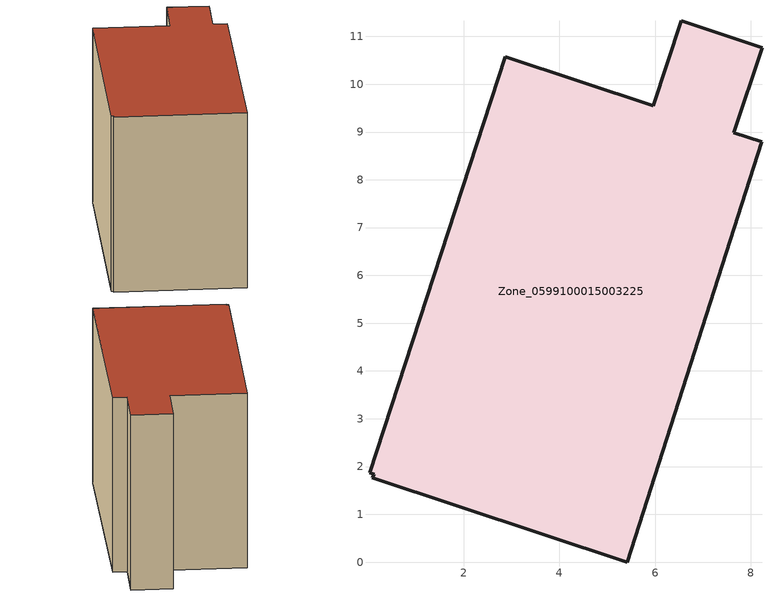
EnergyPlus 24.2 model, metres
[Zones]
Zone_0599100015003225
 floor ground (C_G): 0.03,1.87 2.87,10.58 5.96,9.55 6.55,11.33 8.24,10.77 7.65,8.99 8.23,8.8 5.42,0 0.08,1.77 0.13,1.83 z0.84
 wall outside (C_F): 7.65,8.99 8.24,10.77 6.55,11.33 5.96,9.55 2.87,10.58 0.03,1.87 0.13,1.83 0.08,1.77 5.42,0 8.23,8.8 7.65,8.99 z0.84:8.85
 roof outside (C_R): 0.03,1.87 0.13,1.83 0.08,1.77 5.42,0 8.23,8.8 7.65,8.99 8.24,10.77 6.55,11.33 5.96,9.55 2.87,10.58 z8.85
[BUILDING]
Pand.0599100015003225: North Axis=0; Terrain=City; Loads Convergence Tolerance Value=0.04; Temperature Convergence Tolerance Value=0.4; Solar Distribution=FullExterior; Maximum Number of Warmup Days=25; Minimum Number of Warmup Days=1
[Site:Location]
Rotterdam.The.Hague.AP_ZH_NLD Design_Conditions: Latitude=51.96; Longitude=4.45; Time Zone=1; Elevation=-4.5
[SITE:GROUNDTEMPERATURE:BUILDINGSURFACE]
18, 18, 18, 18, 18, 18, 18, 18, 18, 18, 18, 18
[MATERIAL] Thermal Absorptance=0.9; Solar Absorptance=0.7; Visible Absorptance=0.7
Name | Roughness | Thickness | Conductivity | Density | Specific Heat
G.TI.1965-1974 | MediumSmooth | 0.15 | 0.882353 | 540 | 1210
F.TI.1965-1974 | Rough | 0.3 | 0.697674 | 1920 | 840
R.TI.1965-1974 | MediumRough | 0.2 | 0.232558 | 1500 | 1000
[CONSTRUCTION]
C_G: G.TI.1965-1974
C_F: F.TI.1965-1974
C_R: R.TI.1965-1974
[ZONE]
Zone_0599100015003225: Type=1; Multiplier=1; Ceiling Height=Autocalculate; Volume=Autocalculate; Floor Area=autocalculate; Part of Total Floor Area=Yes
[ZONEINFILTRATION:DESIGNFLOWRATE]
Infil_Zone_0599100015003225: Zone or ZoneList or Space or SpaceList=Zone_0599100015003225; Schedule=AlwaysOn; Design Flow Rate Calculation Method=Flow/Area; Flow Rate per Floor Area=0.003; Constant Term Coefficient=1; Temperature Term Coefficient=0; Velocity Term Coefficient=0; Velocity Squared Term Coefficient=0
[HVACTEMPLATE:ZONE:IDEALLOADSAIRSYSTEM]
Zone_0599100015003225: Maximum Heating Supply Air Temperature=50; Minimum Cooling Supply Air Temperature=13; Maximum Heating Supply Air Humidity Ratio=0.0156; Minimum Cooling Supply Air Humidity Ratio=0.0077; Heating Limit=NoLimit; Cooling Limit=NoLimit; Dehumidification Control Type=ConstantSensibleHeatRatio; Cooling Sensible Heat Ratio=0.7; Dehumidification Setpoint=60; Humidification Control Type=None; Humidification Setpoint=30; Outdoor Air Method=None; Outdoor Air Flow Rate per Person=0.00944; Outdoor Air Flow Rate per Zone Floor Area=0; Outdoor Air Flow Rate per Zone=0; Demand Controlled Ventilation Type=None; Outdoor Air Economizer Type=NoEconomizer; Heat Recovery Type=None; Sensible Heat Recovery Effectiveness=0.7; Latent Heat Recovery Effectiveness=0.65
[ZONECONTROL:THERMOSTAT]
ThermostatControl_Zone_0599100015003225: Zone or ZoneList=Zone_0599100015003225; Control Type Schedule=DualSetpointControlType; Control 1=Thermostat_Zone_0599100015003225; Temperature Difference Between Cutout And Setpoint=0
[THERMOSTATSETPOINT:DUALSETPOINT]
Thermostat_Zone_0599100015003225: Heating Setpoint Temperature Schedule=HeatingSetpoint_Zone_0599100015003225; Cooling Setpoint Temperature Schedule=CoolingSetpoint_Zone_0599100015003225
[SCHEDULE:COMPACT]
HeatingSetpoint_Zone_0599100015003225: Through: 12/31, For: AllDays, Until: 24:00, 21
CoolingSetpoint_Zone_0599100015003225: Through: 12/31, For: AllDays, Until: 24:00, 24
DualSetpointControlType: Through: 12/31, For: AllDays, Until: 24:00, 4
AlwaysOn: Through: 12/31, For: AllDays, Until: 24:00, 1
